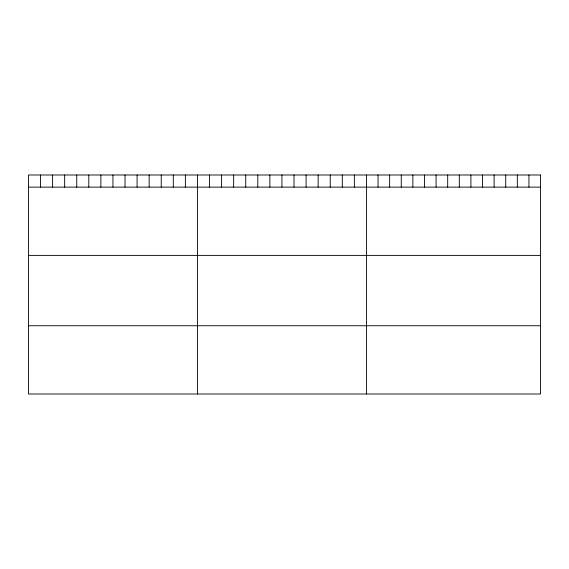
<?xml version="1.0" encoding="UTF-8"?>
<svg xmlns="http://www.w3.org/2000/svg" width="569" height="569" viewBox="0 0 569 569"><rect width="100%" height="100%" fill="white"/><g stroke="black" fill="none" stroke-linecap="round" stroke-linejoin="round"><path stroke-width="0.85" d="M28.45 187.13L540.55 187.13M28.45 255.396L540.55 255.396M28.45 325.738L540.55 325.738M528.942 174.996L528.942 187.13M517.335 174.996L517.335 187.13M505.727 174.996L505.727 187.13M494.12 174.996L494.12 187.13M482.512 174.996L482.512 187.13M470.904 174.996L470.904 187.13M459.297 174.996L459.297 187.13M447.689 174.996L447.689 187.13M436.082 174.996L436.082 187.13M424.474 174.996L424.474 187.13M412.866 174.996L412.866 187.13M401.259 174.996L401.259 187.13M389.651 174.996L389.651 187.13M378.044 174.996L378.044 187.13M366.436 174.996L366.436 394.004M354.366 174.996L354.366 187.13M342.296 174.996L342.296 187.13M330.226 174.996L330.226 187.13M318.149 174.996L318.149 187.13M306.079 174.996L306.079 187.13M294.009 174.996L294.009 187.13M281.94 174.996L281.94 187.13M269.87 174.996L269.87 187.13M257.8 174.996L257.8 187.13M245.73 174.996L245.73 187.13M233.653 174.996L233.653 187.13M221.583 174.996L221.583 187.13M209.513 174.996L209.513 187.13M197.443 174.996L197.443 394.004M185.373 174.996L185.373 187.13M173.303 174.996L173.303 187.13M161.233 174.996L161.233 187.13M149.156 174.996L149.156 187.13M137.086 174.996L137.086 187.13M125.016 174.996L125.016 187.13M112.947 174.996L112.947 187.13M100.877 174.996L100.877 187.13M88.807 174.996L88.807 187.13M76.737 174.996L76.737 187.13M64.66 174.996L64.66 187.13M52.59 174.996L52.59 187.13M40.52 174.996L40.52 187.13M540.55 174.996L28.45 174.996L28.45 394.004L540.55 394.004L540.55 174.996"/></g></svg>
